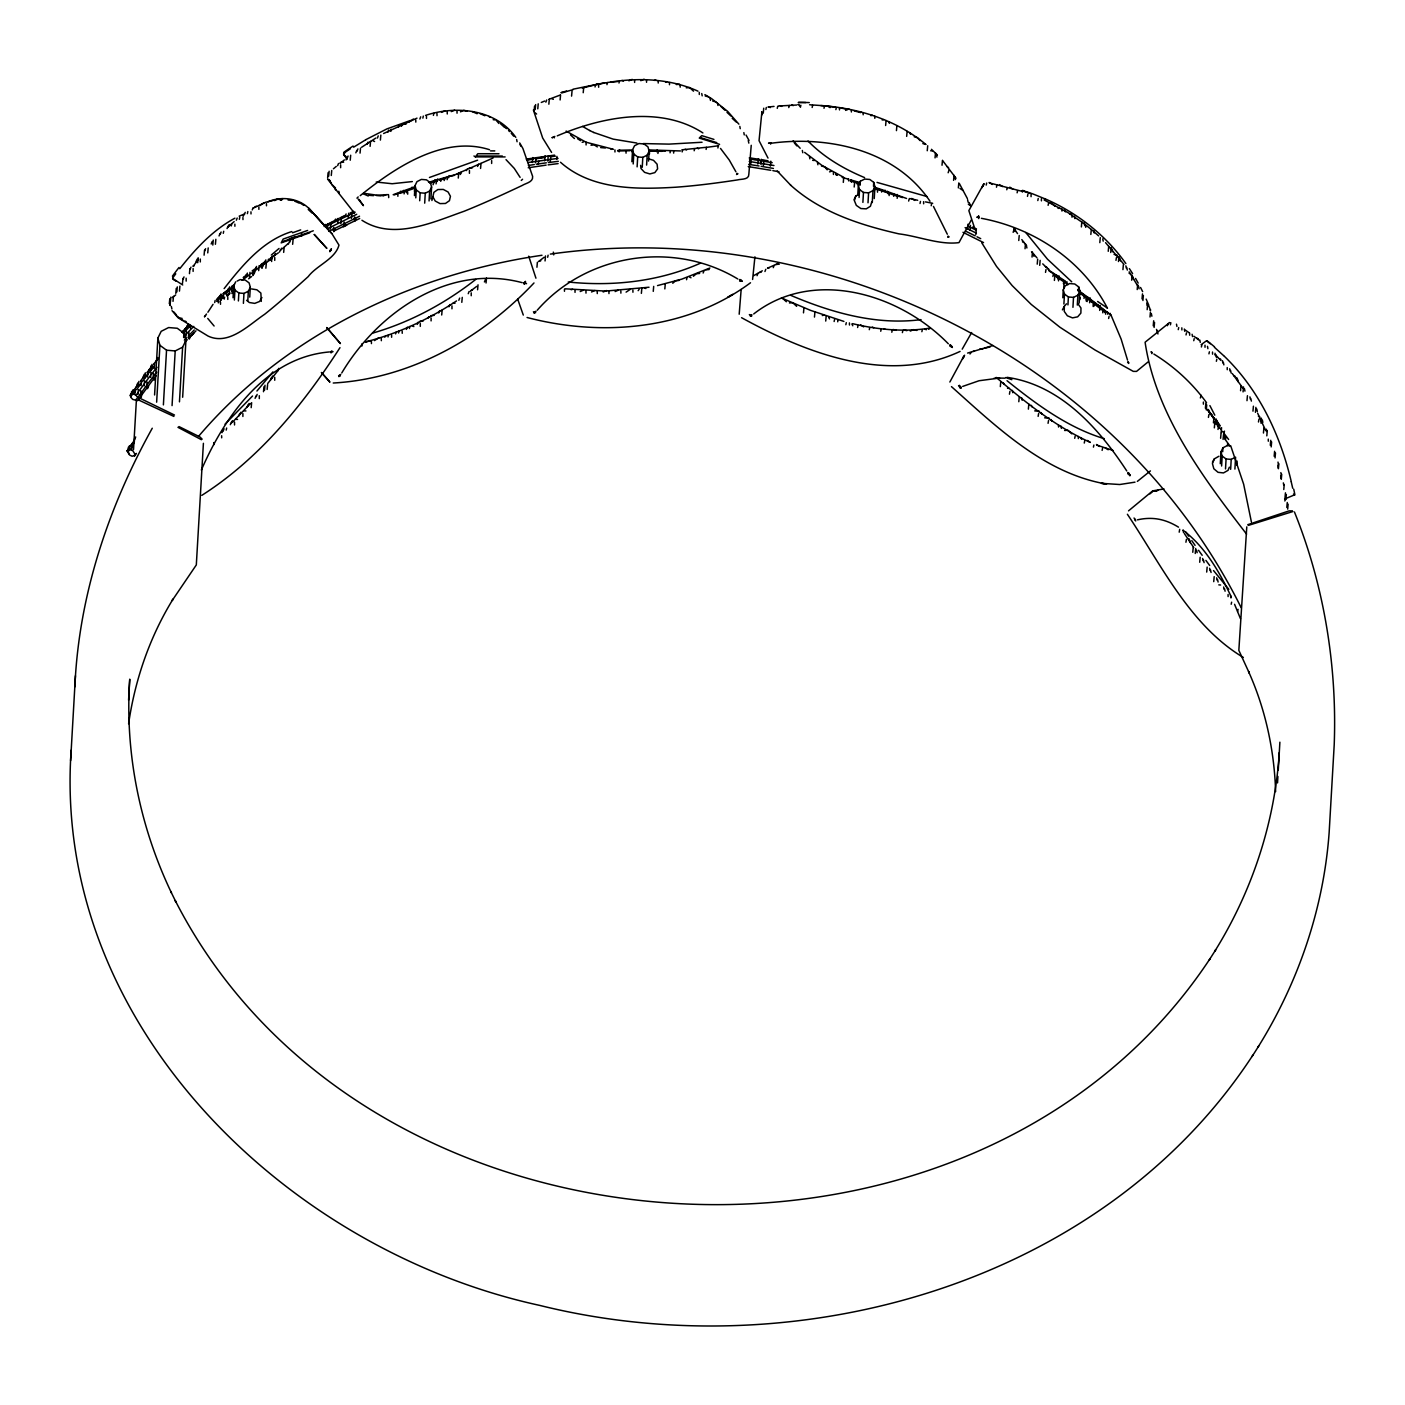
<?xml version="1.0" encoding="UTF-8"?>
<svg xmlns="http://www.w3.org/2000/svg" width="1405" height="1405" viewBox="0 0 1405 1405"><rect width="100%" height="100%" fill="white"/><g stroke="black" fill="none" stroke-linecap="round" stroke-linejoin="round"><path stroke-width="1.5" d="M131.596 449.846L132.052 444.858M134.81 394.278L135.266 389.29M141.027 385.602L141.484 380.615M147.472 377.032L147.929 372.062M154.129 368.584L154.568 363.614M173.008 301.337L173.465 296.35M179.454 291.116L179.91 286.128M186.163 281.123L186.163 278.208M190.483 328.155L190.483 325.257M193.117 271.376L193.117 268.478M200.3 261.945L200.3 259.047M207.747 252.9L208.203 247.93M215.404 244.277L215.843 239.289M223.114 298.211L223.571 293.241M231.737 291.098L232.194 286.111M234.53 424.96L234.53 422.062M242.889 416.477L242.889 413.562M249.528 277.294L249.985 272.324M251.179 407.661L251.636 402.673M258.678 270.638L259.135 265.65M259.293 398.616L259.31 395.718M265.861 268.232L266.318 263.262M267.143 389.448L267.6 384.478M274.748 260.382L274.748 257.484M274.73 380.263L274.73 377.348M283.67 252.391L284.126 247.421M292.644 244.312L293.101 239.324M301.654 236.18L301.654 233.265M327.312 228.629L327.751 223.641M331.281 175.467L331.738 170.479M337.709 223.307L338.166 218.337M340.642 167.704L340.642 164.789M348.264 218.197L348.703 213.209M350.231 160.223L350.67 155.235M360.049 153.11L360.505 148.122M370.112 146.348L370.551 141.378M380.386 140.079L380.843 135.091M420.288 326.399L420.288 323.501M431.089 320.902L431.107 317.987M441.697 315.001L442.154 310.031M451.971 308.801L451.971 305.886M458.276 178.066L458.715 173.078M461.806 302.338L462.263 297.368M469.428 173.324L469.446 170.427M471.219 295.735L471.219 292.837M480.563 168.46L481.019 163.472M491.645 163.472L491.662 160.574M532.372 162.523L532.829 157.553M537.781 108.817L538.22 103.829M544.613 160.785L545.07 155.797M548.846 104.198L549.302 99.211M556.907 159.257L556.924 156.359M560.121 99.948L560.56 94.96M571.572 96.12L572.028 91.132M583.216 92.712L583.672 87.742M641.365 293.382L641.822 288.394M653.255 291.362L653.694 286.392M664.828 288.903L665.285 283.915M757.787 164.034L758.226 159.046M770.344 166.159L770.801 161.171M975.843 234.6L976.299 229.612M1066.483 303.814L1064.323 306.325L1064.252 311.383L1067.361 315.791L1072.489 317.881L1077.653 316.845L1080.884 313.087L1080.972 308.029L1077.846 303.62M71.163 750.182C52.055 1023.701 285.935 1250.099 539.573 1305.368C797.179 1369.383 1103.276 1283.994 1252.839 1055.225M978.758 218.6L978.495 215.984M74.869 686.817C78.715 595.878 108.238 507.398 152.267 428.226M70.601 760.632L75.449 675.735M133.528 449.547L136.478 398.704M128.575 700.164L129.752 679.159C124.711 752.43 139.797 826.649 171.445 892.825L170.743 891.402L175.924 901.975L175.239 900.57C367.952 1277.689 976.721 1312.112 1210.179 958.491L1209.336 959.826L1215.659 949.885L1214.798 951.22C1251.978 891.525 1274.792 822.803 1279.288 752.536M154.585 394.963L157.869 338.096L161.189 331.317L168.6 327.558L177.276 328.261L183.897 333.161L185.934 340.379L182.65 397.246M156.64 402.181L159.924 345.314L157.869 338.096M163.384 404.886L166.545 350.214L159.924 345.314M172.06 405.606L175.204 350.934L182.615 347.176L185.934 340.379M179.454 401.848L182.615 347.176M183.634 337.534L183.897 333.161M233.037 297.755L233.739 285.83L235.689 281.825M234.372 300.038L234.934 290.097L233.739 285.83M238.393 300.951L238.85 292.995L234.934 290.097M243.399 303.357L243.978 293.417L248.351 291.204L250.318 287.182L249.107 282.914L245.19 280.034L240.079 279.613L237.146 281.088M247.789 301.144L248.351 291.204M249.739 297.122L250.318 287.182M414.44 195.576L415.019 185.653L416.986 181.631L421.36 179.418L426.488 179.84L430.404 182.738L431.598 187.006L430.914 198.93M415.775 197.859L416.231 189.921L415.019 185.653M419.691 200.757L420.148 192.819L416.231 189.921M424.696 203.163L425.258 193.24L429.649 191.01L431.598 187.006M429.069 200.95L429.649 191.01M631.881 161.698L632.566 149.773L634.533 145.751L638.906 143.538L644.034 143.96L647.951 146.858L649.145 151.125L648.583 161.066M633.198 163.964L633.778 154.041L632.566 149.773M637.115 166.861L637.694 156.939L633.778 154.041M642.243 167.283L642.805 157.36L647.196 155.13L649.145 151.125M646.616 165.07L647.196 155.13M857.77 195.207L858.35 185.284L860.299 181.263L864.69 179.05L869.8 179.471L873.717 182.369L874.929 186.637L874.244 198.562M859.087 197.49L859.544 189.552L858.35 185.284M860.071 185.249L860.299 181.263M862.898 202.373L863.46 192.45L859.544 189.552M868.009 202.794L868.589 192.854L872.962 190.641L874.929 186.637M872.277 202.566L872.962 190.641M873.489 186.338L873.717 182.369M1062.812 297.755L1063.269 289.799L1065.236 285.795L1069.609 283.564L1074.737 283.986L1078.654 286.883L1079.848 291.151L1079.163 303.076M1063.901 304.007L1064.481 294.067L1063.269 289.799M1067.941 304.92L1068.397 296.964L1064.481 294.067M1072.946 307.326L1073.508 297.386L1077.898 295.173L1079.848 291.151M1077.319 305.096L1077.898 295.173M1078.425 290.87L1078.654 286.883M1220.278 463.72L1220.98 451.813L1222.93 447.791L1227.303 445.578L1230.727 445.859L1243.653 484.216L1251.416 522.045M1221.612 466.003L1222.174 456.081L1220.98 451.813M1222.701 451.778L1222.93 447.791M1225.511 468.901L1226.091 458.978L1222.174 456.081M1230.639 469.323L1231.219 459.382L1235.592 457.169L1234.907 469.094M1236.874 465.09L1237.102 461.103M1277.531 782.901L1277.9 776.456M1278.269 770.045L1279.885 742.191M203.409 443.313L196.314 564.933L172.165 600.532L173.043 599.11C149.738 636.939 134.985 679.792 128.61 723.716M739.188 314.228L741.155 289.518M751.236 145.312L748.847 174.167C749.093 180.016 741.085 178.839 737.362 179.945C716.831 183.054 696.23 185.741 675.524 187.234C636.465 189.517 591.523 189.921 560.507 162.26M761.896 111.838L759.051 140.658L768.008 158.08M752.606 279.454L754.924 256.834M261.277 301.408L260.873 293.065L256.852 289.781L251.39 288.903M137.953 394.524L138.41 389.536M144.171 385.848L144.627 380.878M150.616 377.295L151.055 372.307M185.934 336.252L186.391 331.264M330.438 228.875L330.895 223.887L355.131 212.137M340.853 223.571L341.31 218.583M351.391 218.442L351.847 213.455M535.516 162.787L535.972 157.799M547.757 161.048L548.213 156.06M760.913 164.28L761.37 159.292M803.484 312.858L803.941 307.888M814.461 317.073L814.918 312.103M843.299 182.387L843.738 177.416M825.719 321.06L826.175 316.072M854.187 187.023L854.644 182.035M885.624 125.502L886.081 120.531M896.443 130.612L896.899 125.625M906.664 136.373L907.121 131.385M967.536 229.208L967.975 224.22M1000.325 386.603L1000.782 381.616M1009.44 394.208L1009.932 391.328M1037.224 264.158L1037.68 259.187M1018.801 401.725L1019.257 396.737M1045.513 272.377L1046.005 269.514M1028.372 409.136L1028.829 404.148M1054.4 280.42L1054.856 275.45M1038.137 416.372L1038.629 413.509M1063.708 288.201L1064.147 283.213M1081.376 226.925L1081.815 221.937M1048.06 423.327L1048.552 420.464M1090.842 234.459L1091.299 229.489L1083.782 223.43L1068.028 212.647L1044.073 199.932M1087.119 301.583L1087.575 296.613M1099.816 242.644L1100.273 237.656M1108.246 251.302L1108.703 246.332M1115.974 260.347L1116.466 257.484M1122.929 269.637L1123.385 264.667M1179.199 532.179L1179.691 529.316M1185.925 542.242L1186.417 539.38M1208.423 417.408L1208.915 414.545M1213.446 422.887L1213.885 417.917M1192.775 552.288L1193.231 547.3M1214.342 427.858L1214.798 422.87M1221.121 432.617L1221.577 427.647M1220.611 438.255L1221.05 433.267M1199.712 562.263L1200.151 557.276M1206.702 572.081L1207.158 567.093M1240.562 390.695L1241.019 385.725M1213.727 581.635L1214.183 576.647M1246.99 400.671L1247.447 395.701M1252.961 411.156L1253.418 406.186M1258.476 421.992L1258.968 419.111M1263.446 433.021L1263.885 428.033M309.715 232.809L281.193 242.872L283.16 239.078L307.625 230.455M331.422 352.585L331.685 351.215L330.913 352.778M978.46 217.231L978.688 216.054M182.808 333.09L183.247 331.018M223.272 233.335L223.711 231.263M214.684 302.584L215.123 300.512M231.263 225.959L231.72 223.887M239.342 219.321L239.781 217.248M224.185 299.142L224.624 297.07M247.385 213.648L247.824 211.575M231.913 293.522L232.369 291.45M226.205 430.088L226.644 428.016M268.004 261.225L268.46 259.152M390.853 131.385L391.31 129.313M401.479 126.239L401.918 124.167M402.919 192.45L403.376 190.378M404.078 193.89L404.517 191.818M422.87 118.143L423.309 116.071M414.212 188.463L414.668 186.391M414.387 191.133L414.826 189.06M433.407 115.403L433.846 113.331M388.008 336.972L388.447 334.899M398.599 333.003L399.055 330.93M436.042 183.897L436.481 181.825M437.113 181.069L437.57 178.997M409.399 328.524L409.856 326.452M447.124 179.664L447.563 177.592M448.722 177.68L449.178 175.59M460.419 174.483L460.875 172.393M547.669 257.273L548.108 255.183M595.035 86.97L595.474 84.88M606.96 84.651L607.399 82.561M618.973 83.018L619.429 80.946M619.131 151.898L619.587 149.826M631.688 151.652L632.127 149.58M656.855 151.81L657.312 149.738M657.909 153.444L658.365 151.354M670.044 152.811L670.484 150.739M682.163 151.916L682.602 149.826M694.175 150.757L694.632 148.684M706.1 149.439L706.557 147.367L718.658 145.734M686.553 279.718L686.992 277.646M717.885 147.982L718.324 145.892M765.883 109.52L766.322 107.447M777.264 108.343L777.72 106.271M788.785 107.588L789.224 105.498M800.411 107.289L800.868 105.217M812.16 107.483L812.599 105.41M823.997 108.273L824.436 106.2M835.87 109.625L836.326 107.553M857.243 184.196L857.7 182.106M834.131 321.517L834.57 319.444M845.845 324.731L846.284 322.658M881.602 192.064L882.041 189.991M857.612 327.505L858.069 325.433M893.668 196.314L894.124 194.241M897.145 198.333L897.584 196.261M869.291 329.683L869.748 327.611M908.666 201.056L909.105 198.983M880.742 331.264L881.181 329.192M891.806 332.247L892.263 330.175M920.029 203.497L920.468 201.424M902.396 332.616L902.835 330.544M931.216 205.727L931.656 203.637M921.873 331.703L922.312 329.613M986.205 185.091L986.661 183.019M996.461 187.216L996.918 185.126M1006.77 189.763L1007.227 187.69M1017.115 192.819L1017.554 190.746M1027.459 196.384L1027.898 194.312M1037.803 200.564L1038.242 198.491M1048.112 205.323L1048.569 203.233M1052.889 276.504L1053.346 274.432M1063.409 283.634L1063.848 281.562M1079.848 299.581L1080.287 297.509M1083.993 298.422L1084.432 296.35M1094.074 306.079L1094.513 304.007M1074.72 438.307L1075.159 436.235M1108.633 318.478L1109.072 316.388M1084.256 443.067L1084.695 440.994M1093.424 447.124L1093.88 445.051M1102.117 450.39L1102.574 448.318M1170.418 324.818L1170.857 322.746M1178.251 329.648L1178.707 327.576M1186.031 334.934L1186.487 332.845M1193.758 340.713L1194.197 338.64M1201.398 346.982L1201.855 344.91M1208.95 353.867L1209.389 351.794M1216.361 361.296L1216.818 359.223M1217.995 429.456L1218.434 427.383M1225.494 439.308L1225.933 437.236M1231.184 604.255L1231.641 602.183M1237.612 611.421L1238.051 609.348M432.863 196.735L433.882 192.345L437.851 189.552L443.278 189.429L448.09 191.993L450.443 196.296L449.442 200.687L445.473 203.462L440.028 203.602L435.216 201.02L432.863 196.735L431.897 200.529M1135.222 520.307L1135.486 519.288M524.609 284.021L525.347 281.474M858.543 194.382L855.75 196.12L854.381 200.652L856.33 205.393L860.861 208.537L866.253 208.853L870.433 206.254L871.803 201.723M140.43 395.701L140.886 390.731M146.664 387.042L147.104 382.055M153.092 378.472L153.549 373.502M188.428 337.428L188.885 332.458M332.932 230.069L333.81 227.382M343.329 224.747L344.207 222.078M353.884 219.619L354.763 216.95M537.992 163.964L538.87 161.294M550.233 162.225L550.69 157.237M750.814 163.542L751.271 158.554M763.407 165.456L763.863 160.486M927.247 150.739L927.704 145.751M935.045 157.887L935.502 152.899M942.017 165.246L942.474 160.275M948.147 172.762L949.025 170.075M953.591 180.332L954.048 175.344M958.368 187.901L958.825 182.913M970.012 230.385L970.469 225.397M1013.146 232.334L1014.006 229.665M1018.766 240.501L1019.222 235.513M1025.035 248.755L1025.474 243.768M1032.025 257.045L1032.482 252.075M1039.718 265.352L1040.157 260.364M1058.509 280.859L1058.966 275.872M1079.391 295.296L1079.83 290.308M1089.613 302.778L1090.069 297.79M1110.723 252.496L1111.179 247.508M1099.694 310.417L1100.15 305.447M1118.468 261.541L1118.907 256.553M1131.675 280.21L1132.114 275.222M1137.207 289.57L1137.664 284.6M1142.037 298.861L1142.493 293.873M1150.01 316.986L1150.467 311.998M1153.242 325.767L1153.681 320.779M1200.344 397.984L1201.222 395.314M1205.402 408.205L1205.859 403.235M1215.922 424.082L1216.379 419.094M1223.615 433.811L1224.493 431.124M1223.088 439.431L1223.544 434.444M1243.056 391.89L1243.513 386.902M1195.251 553.482L1195.708 548.494M1255.438 412.35L1255.894 407.362M1260.952 423.168L1261.409 418.181M1270.296 445.28L1270.752 440.292M1274.177 456.256L1274.616 451.286M1285.013 497.809L1285.452 492.821M1286.804 507.468L1287.261 502.481M740.259 281.105L740.698 279.929L739.592 280.93M132.667 390.046L132.21 395.033M170.866 297.122L170.409 302.093M138.884 381.387L138.428 386.375M177.311 286.901L176.872 291.889M145.33 372.817L144.873 377.805M183.159 279.086L184.02 276.89M151.986 364.369L151.529 369.357M190.114 269.356L190.975 267.161M198.158 257.73L197.701 262.717M129.453 445.631L128.997 450.601M204.761 250.88L205.604 248.685M134.827 439.15L135.688 436.955M213.261 240.062L212.805 245.05M220.269 234.214L221.112 232.018M187.48 326.136L188.34 323.94M228.277 226.837L229.12 224.642M236.339 220.216L237.199 218.021M244.382 214.543L245.225 212.348M252.268 209.925L253.111 207.729M220.971 293.996L220.515 298.984M221.182 300.038L222.025 297.842M229.595 286.883L229.138 291.854M228.927 294.418L229.77 292.222M246.525 275.275L247.385 273.079M255.692 268.618L256.535 266.423M254.112 273.834L254.955 271.639M262.876 266.212L263.719 264.017M265.018 262.103L265.861 259.907M271.745 258.362L272.588 256.167M274.502 255.763L275.345 253.567M280.684 250.371L281.527 248.176M289.658 242.292L290.501 240.097M223.202 430.966L224.062 428.771M231.526 422.94L232.387 420.745M329.139 171.252L328.682 176.222M239.904 414.457L240.747 412.262M337.639 165.685L338.5 163.489M248.193 405.641L249.036 403.446M347.228 158.203L348.089 156.008M256.307 396.596L257.15 394.401M324.309 226.609L325.17 224.414M265.001 385.233L264.561 390.221M357.063 151.09L357.906 148.895M271.727 378.244L272.588 376.048M334.724 221.288L335.567 219.092M367.109 144.329L367.97 142.133M345.261 216.159L346.122 213.964M377.401 138.059L378.244 135.864M387.85 132.263L388.711 130.068M398.476 127.135L399.319 124.94M419.867 119.021L420.71 116.826M400.776 191.15L399.933 193.346L414.826 188.182M411.226 189.341L412.069 187.146M433.039 184.775L433.882 182.58M434.127 181.947L434.97 179.752M444.12 180.56L444.981 178.365M395.595 333.898L396.456 331.703M406.396 329.42L407.257 327.224M477.577 166.44L478.42 164.244M417.285 324.379L418.146 322.184M438.711 312.981L439.554 310.786M448.968 306.782L449.828 304.586M458.82 300.319L459.663 298.123M535.639 104.602L535.182 109.59M468.234 293.715L469.077 291.52M545.86 102.179L546.703 99.983M478.034 284.811L477.577 289.781M486.499 278.014L486.042 283.002M537.377 262.261L536.938 267.249M545.509 255.956L545.052 260.944M763.723 108.203L763.266 113.19M703.132 273.027L703.993 270.831M757.049 275.679L757.892 273.483M764.952 271.516L765.795 269.321M773.259 267.67L774.102 265.475M983.201 185.987L984.062 183.792M963.742 357.397L964.585 355.202M1167.415 325.697L1168.258 323.501M1284.82 500.97L1285.68 498.775M473.959 155.99L475.417 156.886L477.788 153.725L499.003 153.76M340.203 374.626L339.062 376.505M1218.943 456.239L1214.377 458.838L1212.427 463.615L1213.832 468.761L1218.047 472.326L1223.492 472.923L1228.058 470.341L1229.357 467.163M169.794 298.615L169.355 303.603M131.596 391.556L131.157 396.526M176.257 288.394L175.801 293.382M136.812 385.304L137.831 382.88M182.949 278.401L182.492 283.371M143.257 376.751L144.258 374.327M189.903 268.671L189.447 273.641M150.915 365.88L150.458 370.85M196.085 261.646L197.086 259.223M141.308 397.369L141.764 392.381M156.763 359.961L157.782 357.537M204.533 250.178L204.094 255.166M147.543 388.693L148.544 386.27M153.97 380.14L154.989 377.699M211.189 243.996L212.19 241.555M128.399 447.124L127.943 452.111M134.617 438.448L134.16 443.436M219.04 235.952L220.058 233.511M227.048 228.576L228.067 226.152M186.25 327.874L187.269 325.451M189.306 339.097L190.325 336.656M243.153 216.265L244.171 213.841M218.899 297.93L219.9 295.507M219.953 301.759L220.971 299.335M227.522 290.8L228.541 288.376M227.698 296.139L228.716 293.715M245.313 277.013L246.314 274.572M252.882 275.573L253.901 273.15M261.646 267.951L262.665 265.527M263.789 263.841L264.807 261.418M270.515 260.101L271.534 257.659M279.454 252.11L280.473 249.686M288.429 244.013L289.448 241.59M328.085 172.745L327.628 177.733M221.972 432.705L222.991 430.281M230.315 424.679L231.316 422.238M238.674 416.179L239.693 413.755M345.999 159.942L347.017 157.501M246.964 407.362L247.982 404.939M355.834 152.811L356.852 150.388M255.078 398.335L256.096 395.894M263.947 386.744L263.49 391.714M270.515 379.965L271.516 377.541M333.81 231.72L334.829 229.296M277.769 370.78L278.787 368.356M344.225 226.416L345.226 223.975M354.763 221.288L355.781 218.864M534.567 106.095L534.111 111.083M484.426 281.948L485.445 279.507M981.99 187.708L982.991 185.284M962.513 359.136L963.531 356.694M960.353 386.533L959.738 387.639M1142.915 300.512L1143.371 295.524M1147.165 309.662L1147.622 304.674M1154.12 327.435L1154.559 322.447M1206.28 409.874L1206.737 404.886M1266.801 435.849L1267.257 430.878M1271.174 446.93L1271.63 441.943M1275.055 457.925L1275.494 452.937M1278.409 468.726L1278.866 463.738M1281.29 479.245L1281.729 474.275M1283.766 489.52L1284.223 484.532M1285.891 499.46L1286.348 494.49M1287.683 509.119L1288.139 504.132M525.54 281.474L523.977 284.056M201.337 470.043C224.835 416.126 265.756 357.344 329.508 351.935M950.588 346.666L951.062 345.612L949.991 346.297M1246.779 526.875L1238.841 650.339L1249.273 673.083L1248.553 671.555C1265.519 709.244 1274.317 750.393 1275.617 791.647M535.358 311.401L534.286 312.964M750.252 316.037L751.341 314.79M854.029 199.721L855.75 196.12M1128.514 474.504L1128.953 473.573L1128.039 473.959M330.755 250.143L331.422 248.773L329.753 251.671M949.85 382.037L963.971 355.939M971.329 219.918L958.965 242.626C939.769 245.155 918.449 236.216 898.901 233.862C860.176 225.011 820.485 212.26 790.523 185.056M1062.408 309.873L1064.323 306.325M983.799 183.809L968.853 210.627L974.455 227.628M962.197 349.16L971.645 332.546M204.55 316.722L206.482 314.035M1212.427 462.175L1214.377 458.838M261.91 297.544L259.574 301.478L254.744 303.375L249.282 302.514L246.595 300.301M1251.995 1056.542C1295.832 989.77 1323.457 912.038 1329.165 832.234L1334.206 744.843C1337.191 665.759 1323.984 585.288 1294.444 511.982M525.33 282.862L523.731 282.844L526.541 283.67M339.975 347.667C303.322 404.464 259.363 458.662 201.828 495.35M207.905 312.226L213.051 304.323M1257.949 1047.147L1258.81 1045.812M719.571 144.346L699.251 138.094L701.745 135.635L713.933 139.394M330.737 250.459L330.07 251.425L330.157 250.178M341.749 372.975C378.138 311.945 448.933 263.174 522.239 282.668M172.639 278.032L175.748 273.834M140.623 396.544L137.62 400.671L132.79 399.442L130.823 397.387L130.244 395.314L137.321 385.444M130.244 395.314L134.265 389.729M127.03 450.882L130.279 449.582L132.878 450.829L135.442 454.957L132.175 456.274L129.576 455.009L127.03 450.882L134.107 441.012M134.423 456.256L136.408 453.394M131.262 394.032L133.493 393.997L135.495 391.152M138.638 399.389L136.092 395.262L138.076 392.399M138.059 397.316L146.12 386.006M130.279 449.582L133.282 445.28M259.644 205.692L264.07 202.742M408.96 122.007L413.386 119.039M466.232 170.602L467.285 169.109M374.503 340.59L378.928 337.639M384.794 337.165L385.848 335.655M427.893 318.18L428.947 316.687M626.103 292.135L630.529 289.167M638.169 290.659L639.222 289.167M672.749 283.248L675.665 280.737L678.984 280.438M693.403 276.258L696.336 273.747L699.637 273.448M970.012 353.99L971.083 352.497M1149.905 493.893L1152.838 491.381M136.496 389.712L141.606 382.617M139.077 390.976L144.188 383.916M141.624 395.121L152.952 379.754M130.033 446.579L133.089 442.294M136.303 386.726L138.375 383.881M340.73 374.433L338.904 376.558M140.482 381.036L145.751 374.151L142.59 378.208M142.643 381.212L147.946 374.204M147.156 384.601L152.407 377.664M145.207 382.511L150.493 375.539M193.469 265.808L198.404 259.363M224.133 288.605C242.257 265.44 262.717 240.554 291.854 231.562M146.91 372.606L152.32 365.809M149.018 372.799L154.48 365.88M153.461 376.277L156.693 372.149M154.023 378.367L156.166 375.627M151.547 374.151L156.991 367.267M278.436 370.042L267.793 383.389M179.787 268.689C195.277 249.107 212.682 230.121 234.916 218.179M149.088 369.814L151.301 367.039M272.886 371.904L256.922 391.047M153.531 364.281L156.798 360.295M155.797 361.524L158.08 358.802M198.527 436.375C284.688 335.11 411.665 274.326 541.979 255.271M252.531 396.017L225.063 424.134M250.459 403.481L232.405 422.29M183.792 336.62L193.785 326.382M184.354 340.186L186.795 337.604M184.845 342.328L187.287 339.747M533.988 282.967C481.704 338.359 410.295 378.718 333.248 383.021M181.807 332.265L185.565 328.384M183.879 332.493L190.167 326.083M189.271 335.04L194.259 329.964M188.498 338.464L195.98 330.842M356.958 198.175L358.187 196.911M204.48 316.705L205.552 315.616M184.599 329.56L189.394 324.537M191.238 335.813L193.75 333.284M537.184 310.277C586.64 253.69 673.417 240.097 737.765 278.963M521.29 180.437L522.572 179.243M535.99 311.383L534.093 312.981M282.387 248.755L287.902 243.785M227.733 227.241L234.143 221.621M216.616 301.302L223.553 295.349M217.424 298.545L221.604 294.962M216.458 299.651L219.25 297.263M279.033 248.474L271.305 255.043M223.009 293.786L225.836 291.415M224.958 294.172L232.018 288.324M227.136 295.911L229.946 293.557M333.424 168.793L336.304 166.387M1128.531 510.858L1152.68 490.872L1163.99 488.922M1148.148 361.858L1136.522 371.412L1133.255 371.359L1094.952 349.968L1059.932 327.242L1031.235 304.428L1012.162 285.584L996.549 266.441L981.709 242.731M224.888 292.521L230.104 287.92M360.224 195.664C395.507 167.055 444.033 135.143 489.52 149.703M231.544 286.761L234.424 284.442M1169.627 322.518L1145.093 342.223C1155.771 414.317 1202.733 477.296 1246.569 534.111M1137.348 481.388L1150.414 470.903M339.975 163.402L344.366 159.907M172.341 297.579L175.695 294.927M538.554 261.576L544.121 257.273M242.134 280.333L249.493 274.73M475.68 279.472C445.034 303.498 410.102 322.307 372.606 333.126M470.324 291.221L476.734 286.357M243.188 277.61L247.649 274.256M243.75 277.575L246.718 275.327M248.632 278.787L251.583 276.557M250.986 273.624L258.485 268.162M252.127 270.937L256.658 267.653M1201.117 344.682L1206.368 340.888M750.498 282.774C687.045 329.929 601.937 337.112 527.068 317.495M260.013 267.073L267.653 261.734M261.242 264.421L265.844 261.207M260.329 265.475L264.948 262.261M269.198 260.68L272.289 258.59M753.712 313.947C811.967 268.39 897.953 292.293 948.322 343.768M361.594 147.279L375.838 138.059M269.602 259.082L272.728 257.01M270.498 258.046L278.348 252.865M1247.763 524.68L1289.193 510.858L1292.337 510.893M750.92 315.686L752.009 314.983M456.52 300.916C428.666 319.479 397.791 333.635 365.335 341.959M353.621 147.174L365.739 139.762M552.235 137.69L554.852 136.426M753.712 275.626L762.335 270.796M732.374 294.593L727.913 297.175L732.83 294.348M736.519 174.519L737.906 173.728M365.792 139.675L386.814 128.944L410.488 120.461M267.898 201.811C282.071 195.594 300.459 198.333 310.804 210.434L331.826 233.546L338.974 245.12C335.163 259.223 316.705 265.299 308.169 276.645C293.908 289.5 279.613 302.321 264.614 314.316C248.773 324.941 228.734 345.911 208.028 336.041L178.049 317.723L172.042 310.663M274.555 200.581L277.909 199.124L281.158 199.967M441.486 112.365L444.841 110.907M280.666 200.353L282.528 199.334M451.268 111.61L454.64 110.152M460.454 111.838L463.826 110.38L467.075 111.223M382.915 196.033L386.287 194.575M628.86 80.823L632.215 79.365M640.785 80.682L644.14 79.224M365.669 341.977L370.85 340.677M845.599 110.398L848.971 108.94M580.212 291.538L583.567 290.08M591.505 291.977L594.877 290.519M603.184 291.994L606.556 290.536M615.109 291.555L618.463 290.097M910.247 331.088L913.619 329.631L916.868 330.456M928.617 329.227L930.479 328.208M984.993 348.194L990.174 346.895M1156.034 491.364L1157.896 490.345M1248.395 525.382L1292.934 511.525M383.6 133.51L416.986 118.143M324.239 225.924L337.938 218.917M325.837 226.609L330.93 223.939M253.444 208.045L265.685 202.25L273.079 200.494M327.576 228.681L356.73 214.28M328.77 231.351L359.54 216.212M328.507 224.22L333.652 221.586M334.021 230.982L359.698 218.495M767.499 268.179L778.37 263.402M339.659 218.056L344.875 215.509M340.554 218.161L344.032 216.458M343.347 226.82L346.772 225.151M960.089 351.408C888.136 385.111 806.488 353.322 741.577 317.706M561.21 92.66L566.514 91.009M350.108 213.016L353.621 211.382M492.997 158.062L457.169 173.798M709.911 268.004L681.864 279.121L657.522 285.601M960.95 386.919L959.562 387.517M700.498 263.156C659.226 281.562 612.949 286.638 568.235 282.001M962.688 386.41L979.074 380.737L999.622 378.033L993.985 378.296M1284.627 499.021L1293.97 495.104M541.276 102.46L544.683 101.037M967.606 353.077L992.949 345.525M557.258 135.864C602.253 116.562 660.736 105.463 702.886 132.931M477.612 160.188L429.456 177.487M239.166 216.142L243.293 214.491M549.021 99.281L560.191 95.066M394.225 194.926L401.602 192.169M393.172 194.715L402.392 191.273M404.236 190.588L415.406 186.672M292.521 232.773L300.67 229.893M289.325 238.903L295.436 236.743M282.739 241.572L313.297 230.789M768.658 143.31L771.152 142.818M428.578 182.334L461.121 172.885M429.825 183.212L437.377 180.859M561.245 92.642L562.281 92.309M431.616 182L435.409 180.841M439.273 180.279L444.981 178.593M340.361 162.471L343.663 162.172M654.326 80.419L655.819 79.98M665.566 82.087L667.076 81.63M254.972 206.728L256.465 206.272M676.279 84.546L679.598 84.247M288.095 200.002L292.837 200.388M686.272 87.83L689.574 87.532L693.508 91.167M368.742 195.277L373.502 195.664M376.399 195.506L381.141 195.892M469.147 168.091L472.466 167.792M582.179 142.344L583.672 141.905M590.996 145.224L594.315 144.926L597.353 146.91M192.836 266.16L194.329 265.703M600.62 147.595L605.362 147.982M611.052 149.369L612.545 148.93M859.263 112.172L860.773 111.733M870.889 115.702L872.4 115.245M882.2 120.022L883.692 119.583M829.547 171.867L831.04 171.428M539.257 261.242L540.749 260.803M470.938 290.501L472.449 290.062M430.808 315.668L434.127 315.37M420.007 321.165L423.309 320.884M571.133 289.746L572.625 289.307M705.854 269.813L709.174 269.532M775.981 264.474L779.283 264.175M767.657 268.302L769.167 267.863M759.754 272.465L761.264 272.026M1058.053 208.449L1059.546 208.01M789.417 302.971L792.736 302.69L796.653 306.325M822.294 315.563L823.804 315.124M979.724 349.125L983.043 348.826M972.945 351.478L974.438 351.039M1034.712 410.892L1039.454 411.279M1044.635 417.829L1049.377 418.216M1064.604 430.51L1067.923 430.211L1071.839 433.864M333.038 351.654L330.667 351.672L332.3 351.408M443.049 178.54L446.895 177.434M947.69 237.182L949.025 236.813M450.742 176.345L454.588 175.274M572.977 89.218L604.642 82.807M425.522 115.403C456.274 105.199 495.789 109.116 515.793 137.356M1134.977 482.161L1119.767 484.514L1101.415 483.338L1106.596 484.058M582.302 88.093C619.868 77.89 661.632 74.799 697.969 91.149M552.112 137.62L553.482 137.286M1137.488 519.832C1152.767 516.425 1165.535 519.183 1178.496 527.156M412.332 181.579L392.171 183.739L376.224 182.035M526.26 159.099L554.536 155.112M527.613 159.573L531.634 158.923M527.174 160.117L533.18 159.169M527.981 162.541L558.048 158.361M528.385 165.474L534.339 164.543M528.227 167.775L546.124 165.123M649.005 287.235L605.485 291.081L565.214 288.815M535.182 158.87L545.245 157.43M536.341 164.244L546.317 162.822M537.694 158.027L543.77 157.184M929.478 328.19C903.837 332.177 877.581 329.666 852.466 323.642M548.319 162.559L558.329 161.312M548.126 164.859L558.119 163.612M550.356 254.094C823.541 215.58 1117.116 358.503 1241.212 607.733M549.847 156.377L553.904 155.885M551.304 156.64L555.344 156.148M921.048 319.62C876.404 325.451 831.742 312.753 790.962 295.436M767.973 107.061L774.032 106.411M706.434 147.279L681.952 149.808M770.379 143.345C828.388 135.389 895.565 149.896 929.987 201.214M276.89 199.229L282.686 198.632M338.605 375.557L340.344 375.855M702.061 142.256L669.008 144.118L643.227 143.573M611.035 82.087L617.603 81.56M388.518 194.61L377.067 195.19L363.719 193.293M778.475 106.007L796.758 105.024M977.16 217.248L979.197 217.424M797.917 104.532L798.953 104.532M617.568 151.002L630.02 150.721M618.13 150.282L630.564 149.984M1127.6 362.56L1128.707 362.543M490.521 150.897L494.771 150.897M476.875 156.025L502.34 156.06M475.417 156.886L505.115 156.921M649.25 149.949L680.494 150.95M648.724 150.669L665.39 151.037M649.725 151.073L662.159 151.319M999.06 378.068L1004.997 378.173M809.579 104.76L823.629 105.726M768.535 143.205L769.782 143.275M596.247 84.195L598.056 84.335M705.205 95.997L708.454 96.822M712.686 101.055L715.935 101.88M914.233 136.794L917.483 137.62L919.976 140.57M922.839 143.626L926.088 144.452M472.273 111.61L477.138 113.735M480.001 113.612L484.865 115.754M930.637 150.774L932.446 150.915M493.173 119.706L494.981 119.864M812.634 160.328L814.443 160.486M821.468 166.018L824.7 166.844L827.194 169.812M637.694 156.939L642.805 157.36M863.46 192.45L868.589 192.854M1069.609 214.175L1071.418 214.315M420.148 192.819L425.258 193.24M1114.06 254.428L1117.309 255.253M363.403 193.872L368.251 195.998M294.541 201.091L299.388 203.216M1068.397 296.964L1073.508 297.386M903.608 329.841L906.857 330.684M893.018 329.473L896.267 330.316M453.183 303.129L455.009 303.269M238.85 292.995L243.978 293.417M180.262 318.197L182.07 318.355M1007.525 388.272L1009.334 388.412M166.545 350.214L175.204 350.934M1226.091 458.978L1231.219 459.382M244.119 410.804L245.928 410.945M1154.33 490.942L1156.139 491.083M235.741 419.287L237.55 419.428M1218.802 584.866L1220.611 585.007M525.909 283.195L524.293 282.493M820.819 105.568C858.139 108.045 895.688 119.776 924.947 143.679M823.787 105.709L835.185 107.114M636.869 143.047L613.16 139.13L593.648 132.439M1105.963 483.97C1044.108 473.099 996.654 426.98 951.466 386.638M749.304 157.799L759.701 159.415M750.99 158.783L755.152 159.415M749.427 158.941L772.206 162.664M749.234 161.452L773.962 165.527M748.777 164.385L759.051 165.983M748.25 166.598L770.801 170.286M1007.086 377.348C1060.353 385.005 1098.78 428.139 1126.757 470.956M761.791 159.749L768.008 160.785M761.106 166.299L773.417 168.442M613.318 149.281L585.762 142.151M772.855 170.637L778.985 171.779M989.331 182.896L1021.786 191.256M925.403 201.881L932.692 203.286M841.332 108.132L847.654 109.379M981.375 218.319C1033.852 228.084 1082.588 260.364 1107.474 308.257M909.615 198.527L917.676 200.283M533.426 311.787L535.604 312.718M926.914 196.507L877.019 182.404M1150.871 351.917L1152.223 352.585M173.904 416.424L139.148 400.267M854.135 110.872L860.668 112.611M1112.971 450.425L1096.602 445.051M842.175 177.434L848.286 179.155M843.913 321.429L810.492 310.347L781.443 297.983M850.324 179.752L858.437 182.158M850.078 180.876L860.194 183.879M1104.295 438.694C1067.73 427.629 1036.468 404.341 1007.034 380.72M648.197 158.73L653.501 160.311L657.101 164.192L657.61 168.881L654.853 172.604L649.883 173.939L644.579 172.358L640.979 168.477L640.627 165.351M700.463 137.602L716.726 142.625M1022.489 190.36L1023.63 190.694M874.595 187.234L884.641 190.588M874.349 187.849L882.41 190.536M874.279 188.34L884.289 191.695M886.643 191.273L906.576 198.474M886.415 191.905L890.436 193.293M886.292 192.38L896.232 195.91M1005.717 377.541L1011.828 379.666L1011.161 378.77M896.425 195.418L902.414 197.596M742.262 281.351L739.399 279.63L741.84 280.737M977.037 217.108L978.021 217.512M1243.337 657.452C1189.772 625.365 1161.215 564.669 1127.39 514.265M1045.338 198.983L1032.991 193.978A219.953 152.074 45.1 0 0 1023.42 190.781M864.584 177.592C843.755 168.934 823.839 157.272 808.015 141.009M586.271 142.344L566.11 131.087M1045.513 199.018C1077.372 212.928 1105.682 235.144 1125.862 263.543M1090.017 442.259C1055.243 426.295 1025.07 402.146 996.215 377.401M1051.133 202.706L1055.067 206.342M1009.791 187.146L1012.847 189.131M999.499 184.582L1002.538 186.566M989.225 182.474L992.281 184.459M827.018 105.656L830.056 107.641M791.805 104.954L793.245 105.638M959.984 188.498L963.022 190.483M780.302 105.726L781.724 106.411M1129.076 273.237L1130.516 273.922M768.904 106.903L770.344 107.588M1022.436 241.783L1023.876 242.468M721.099 106.657L725.015 110.293M911.687 198.439L914.725 200.423M727 112.365L730.916 116M1196.779 338.096L1198.219 338.763M1045.408 266.599L1046.848 267.284M732.198 118.301L736.115 121.936M835.676 174.536L837.117 175.204M1219.4 358.679L1220.84 359.364M622.011 80.401L623.434 81.086M1233.678 375.557L1235.118 376.241M697.214 148.14L698.654 148.825M1258.371 416.196L1259.793 416.881M685.183 149.281L686.624 149.966M551.884 98.684L553.324 99.351M570.483 134.88L574.417 138.515M577.525 138.691L580.581 140.676M488.8 116.474L490.24 117.159M500.531 123.693L504.465 127.346M505.449 127.96L506.871 128.645M924.894 329.069L926.334 329.753M883.763 328.647L885.203 329.314M872.329 327.066L873.752 327.751M860.633 324.889L863.689 326.873M1105.155 447.774L1108.194 449.758M1096.462 444.507L1099.5 446.474M1087.277 440.45L1090.333 442.435M782.427 298.123L786.361 301.759M404.5 123.622L405.94 124.307M689.574 277.101L691.014 277.786M373.133 140.834L374.573 141.519M644.403 287.849L645.826 288.534M335.532 187.954L331.615 184.318M300.793 203.426L303.849 205.411M308.239 209.486L312.156 213.121M412.42 325.907L413.86 326.592M184.758 320.99L186.198 321.675M183.001 320.252L179.945 318.285M139.991 398.282L174.501 415.037M582.583 126.432L589.784 130.577M133.493 393.997L136.092 395.262M589.608 130.489L593.806 132.527M968.186 226.24L975.755 229.963M965.095 227.61L976.405 233.177M965.727 231.193L975.105 235.829M962.987 232.299L983.553 242.591M843.211 177.048L822.03 165.456L804.644 152.407M972.664 227.048L976.457 228.945M178.979 426.576L199.932 436.937L202.144 439.15M177.943 427.313L201.407 439.695M976.984 236.778L980.708 238.657M749.339 314.562L751.64 316.23M176.275 281.281L174.343 280.069M704.906 94.644L711.299 98.438M1150.01 310.224L1150.73 310.084M1153.874 354.06C1174.369 366.635 1192.353 383.266 1206.544 402.691M172.639 278.453L182.738 284.987M1049.834 270.814L1065.587 281.351M1049.851 271.411L1055.137 274.888M952.256 346.807L949.85 344.945L952.397 347.509M1054.119 275.204L1067.993 284.653M1107.245 307.976L1097.639 301.46M1062.145 279.577L1065.64 281.948M1185.258 330.052L1189.385 332.915M711.72 98.736L727.649 111.364L738.872 124.149M361.946 220.269C393.47 240.659 432.617 222.324 464.159 211.242C483.777 203.356 502.99 194.522 522.098 185.513C525.786 183.124 533.356 182.246 532.635 176.398L522.906 148.473L519.674 142.906M1206.737 340.941L1210.285 343.751M1077.653 289.816L1096.216 303.585M1077.705 290.414L1086.223 296.613M1079.953 293.153L1104.945 312.156M1087.909 297.86L1096.304 304.183M1097.867 304.867L1111.039 315.264M1193.951 336.269L1198.904 340.098M214.104 326.013L207.747 318.426M1102.943 309.346L1106.244 311.928M1183.203 530.335C1205.402 547.16 1219.54 572.081 1231.237 596.826M952.098 346.824L950.377 344.928M946.988 166.475L948.586 167.775M968.308 204.129L969.907 205.429M794.352 142.941L796.828 145.892M534.989 112.734L536.605 114.033M496.422 120.549L498.916 123.499M511.209 133.264L513.703 136.215M328.507 179.383L330.105 180.683M331.387 183.001L328.893 180.051M176.433 314.966L173.957 312.015M177.223 316.213L178.821 317.512M1071.734 281.808L1047.463 259.17L1025.791 232.545M1214.464 347.316L1223.509 355.535M1091.351 229.472L1098.64 235.899M958.526 385.708L961.196 388.079L959.211 385.427M506.011 159.643L514.265 168.389L520.096 177.364M790.892 185.407L777.176 170.953M931.445 149.299L937.416 155.077M1042.738 263.859L1048.833 269.795M1223.685 355.641C1258.792 389.238 1280.306 434.76 1291.265 481.634M800.165 148.263L793.14 140.799M1215.22 354.604L1220.91 360.435M739.978 279.454L740.839 280.368M1130.042 475.136L1128.004 472.554L1129.901 475.838M1105.577 242.661L1123.947 264.351M329.789 231.263L308.643 208.221L331.826 233.546M314.211 234.547L326.856 248.386L314.334 234.459M1031.533 251.758L1036.96 257.835M321.394 372.466L329.648 381.791M321.622 372.747L329.876 382.09M1228.831 589.31L1213.534 570.553M326.733 327.558L340.168 343.294M326.821 327.646L340.414 343.593M1129.919 475.101L1128.426 472.677M1206.034 408.328L1215.202 419.48M942.86 160.925L956.032 178.242M720.519 148.438L729.265 160.03L735.886 171.744M354.499 213.191L327.576 179.05M1209.003 412.157L1219.4 424.977M358.152 199.089L363.438 205.674L359.065 199.44M1216.502 421.079L1220.348 425.926M1214.851 421.623L1221.191 429.684M1021.804 239.605L1026.475 245.664M347.176 159.274L343.681 154.585A214.614 90.201 -33.7 0 0 346.069 156.605M1232.238 373.537L1243.091 388.377M1222.455 431.3L1228.637 439.484M1225.037 439.291L1229.884 445.859M1205.894 560.402L1209.687 565.495M1293.513 494.033L1293.97 494.929M551.585 152.407L542.681 138.024L533.391 110.012M1198.553 550.286L1202.171 555.309M1191.791 540.662L1195.075 545.386M1185.82 532.003L1188.683 536.183M1193.776 547.599L1184.38 533.601M1134.063 517.988L1135.749 520.974M1013.637 227.751L1017.519 233.616M1129.374 268.618L1132.588 273.589M1129.181 271.832L1138.226 286.743M933.464 206.43L947.304 234.214M959.439 183.686L967.395 198.597M1135.539 278.436L1138.173 283.072M746.055 135.056L749.006 140.43M1128.742 363.474L1127.952 361.507M1156.491 329.385L1157.369 331.053M1064.41 210.135L1065.289 211.804M1080.796 437.675L1081.674 439.326M909.615 132.562L910.493 134.23M1050.993 419.515L1051.871 421.184M888.557 121.708L889.435 123.359M1041.07 412.578L1041.948 414.229M1031.305 405.343L1032.183 406.993M1003.275 382.792L1004.154 384.461M835.905 173.553L836.783 175.221M851.904 324.098L852.782 325.767M828.651 317.249L829.53 318.917M520.008 144.575L520.886 146.225M508.487 129.945L509.365 131.596M334.741 188.27L335.637 189.921M960.669 388.096L959.369 385.427M1214.798 415.16L1209.881 405.588M1140.561 287.481L1142.651 291.625M1257.651 413.211L1265.817 430.755M1110.898 314.843L1121.137 339.097L1127.513 360.049M736.975 173.254L737.414 174.185M1146.146 299.107L1148.623 304.85M969.204 202.566L970.697 206.008M1234.574 604.308L1240.475 618.692M553.939 136.724L554.413 137.831M948.112 236.022L948.568 237.129M517.69 299.16L523.292 315.071M770.274 142.853L770.678 144.1M528.719 256.184L535.937 278.19M1157.053 330.983L1157.966 333.969M1291.23 481.845L1292.705 488.238M1262.287 419.849L1262.849 422.396M1256.773 409.013L1257.334 411.577M1250.801 398.528L1251.363 401.092M1244.391 388.553L1244.953 391.117M1237.612 379.192L1238.174 381.756M1230.569 370.428L1231.131 372.992M1223.316 362.314L1223.878 364.878M1215.887 354.885L1216.449 357.432M1224.422 436.112L1224.984 438.659M1217.257 420.745L1217.819 423.309M1218.153 425.715L1218.715 428.262M1212.252 415.265L1212.814 417.812M1209.371 411.156L1209.933 413.702M1224.528 588.642L1225.09 591.206M1217.538 579.475L1218.1 582.039M1210.513 569.938L1211.075 572.485M1151.345 313.649L1151.889 316.213M1203.523 560.121L1204.085 562.667M1196.586 550.145L1197.148 552.709M1138.542 286.251L1139.104 288.815M1132.992 276.873L1133.554 279.437M1189.754 540.1L1190.316 542.664M1126.757 267.494L1127.302 270.059M1183.01 530.036L1183.572 532.583M1119.803 258.204L1120.347 260.768M1112.058 249.159L1112.62 251.723M1085.187 224.782L1085.749 227.329M1090.947 299.441L1091.509 302.005M1033.36 253.725L1033.922 256.29M1026.352 245.418L1026.915 247.982M1014.463 229.015L1015.025 231.579M967.571 199.651L968.133 202.197M954.926 176.995L955.488 179.559M936.38 154.55L936.942 157.114M761.651 112.137L762.213 114.701M748.268 140.553L748.83 143.117M171.34 306.43L171.902 308.977M170.163 305.535L169.601 302.971L170.233 305.254M1283.345 482.881L1283.766 485.164M1280.851 472.607L1281.272 474.908M1277.988 462.087L1278.409 464.388M1266.379 429.21L1266.801 431.511M1249.923 396.877L1250.345 399.178M1236.734 377.541L1237.155 379.842M1229.691 368.777L1230.113 371.078M1222.438 360.664L1222.859 362.964M1215.009 353.235L1215.43 355.535M1207.475 346.35L1207.896 348.651M1217.274 424.047L1217.696 426.347M1199.835 340.063L1200.256 342.363M1211.373 413.614L1211.795 415.915M1208.493 409.487L1208.915 411.788M1192.107 334.285L1192.529 336.585M1184.327 329.016L1184.749 331.317M1230.552 595.667L1230.973 597.95M1176.477 324.169L1176.916 326.469M1223.65 586.991L1224.071 589.292M1216.66 577.824L1217.081 580.125M1209.635 568.287L1210.056 570.588M1202.645 558.452L1203.066 560.753M1146.743 303.023L1147.165 305.324M1188.876 538.449L1189.297 540.749M1125.862 265.844L1126.301 268.144M1102.767 238.85L1103.188 241.151M1110.073 313.262L1110.494 315.563M1093.775 230.666L1094.196 232.967M1105.243 311.91L1105.665 314.211M1084.309 223.132L1084.73 225.432M1074.474 216.3L1074.895 218.6M1085.907 298.949L1086.346 301.232M1057.333 276.627L1057.754 278.928M1048.446 268.583L1048.885 270.884M1060.986 426.101L1061.407 428.385M1021.734 397.931L1022.155 400.232M1012.373 390.397L1012.812 392.697M887.679 191.431L888.101 193.732M875.526 187.374L875.947 189.675M851.044 179.928L851.465 182.229M817.482 162.471L817.903 164.754M809.473 156.552L809.895 158.853M802.343 150.458L802.782 152.741M743.842 132.597L744.264 134.898M739.82 126.38L740.242 128.68M717.551 103.18L717.973 105.48M710.069 98.122L710.491 100.422M701.745 93.538L702.184 95.839M516.636 139.446L517.075 141.747M338.816 191.238L339.237 193.539M128.399 451.462L128.821 453.762M1280.675 475.768L1281.061 478.561M1277.812 465.231L1278.199 468.023M553.324 252.11L553.711 254.902M1151.714 352.181L1151.872 353.656M1268.276 439.115L1268.311 441.223M1227.215 367.583L1227.25 369.708M1227.566 443.488L1227.601 445.596M1228.075 594.473L1228.111 596.598M1212.533 352.04L1212.568 354.165M1204.998 345.173L1205.033 347.281M1203.365 402.041L1203.4 404.166M1189.631 333.108L1189.666 335.215M1181.833 327.822L1181.886 329.947M1107.597 312.068L1107.632 314.193M1102.767 310.716L1102.802 312.841M1097.656 304.253L1097.691 306.378M1093.143 304.428L1093.178 306.536M1078.302 436.481L1078.338 438.606M1071.98 215.123L1072.033 217.231M1066.992 281.825L1067.027 283.933M1061.917 208.959L1061.952 211.066M1056.49 274.695L1056.525 276.803M1058.509 424.907L1058.545 427.032M1041.386 198.755L1041.421 200.862M1031.042 194.575L1031.077 196.682M923.612 201.67L923.647 203.795M897.251 194.487L897.303 196.612M889.102 193.469L889.154 195.576M885.185 190.237L885.22 192.362M877.475 190.079L877.51 192.186M874.771 116.194L874.806 118.319M863.144 112.681L863.179 114.788M851.342 109.889L851.377 111.996M848.567 178.751L848.602 180.859M849.428 322.922L849.463 325.029M839.452 107.816L839.505 109.924M837.714 319.69L837.749 321.815M833.411 172.376L833.446 174.483M699.269 92.361L699.304 94.486M680.16 85.055L680.196 87.163M673.627 151.002L673.662 153.11M669.447 82.579L669.482 84.704M658.19 80.928L658.225 83.036M649.426 151.898L649.479 154.023M646.511 80.173L646.546 82.298M634.586 80.313L634.621 82.438M632.9 290.115L632.935 292.24M625.998 151.055L626.05 153.18M620.852 291.046L620.887 293.153M614.916 149.878L614.969 151.986M608.927 291.485L608.962 293.592M598.618 85.143L598.653 87.251M597.248 291.467L597.283 293.592M586.043 142.853L586.096 144.961M585.955 291.028L585.99 293.136M574.996 290.255L575.031 292.363M564.441 289.184L564.476 291.292M457.011 111.1L457.047 113.208M447.212 111.856L447.264 113.981M440.713 179.243L440.749 181.368M436.99 113.577L437.025 115.702M426.453 116.316L426.488 118.442M415.757 119.987L415.81 122.112M407.661 192.064L407.713 194.189M406.519 190.623L406.554 192.748M402.181 331.194L402.234 333.301M397.843 194.171L397.878 196.296M391.591 335.145L391.626 337.27M388.658 195.506L388.693 197.631M381.299 338.587L381.335 340.695M371.412 341.468L371.447 343.593M361.91 343.926L361.946 346.034M271.604 259.398L271.639 261.523M266.441 203.672L266.493 205.797M262.278 265.914L262.314 268.021M258.854 207.22L258.889 209.345M253.111 272.57L253.163 274.695M250.968 211.821L251.003 213.946M242.924 217.512L242.977 219.619M234.863 224.133L234.898 226.258M227.768 297.333L227.803 299.441M226.714 293.487L226.749 295.612M220.48 302.163L220.515 304.288M221.639 435.726L221.674 437.833M218.267 300.758L218.302 302.883M213.718 442.61L213.771 444.718M172.411 276.17A219.443 125.906 -62.8 0 1 179.015 267.477M174.396 280.017A214.842 62.435 -53.7 0 1 172.657 278.84M343.821 152.267A219.602 152.53 -40.1 0 1 353.094 146.05M344.33 152.882A223.395 155.2 -40.1 0 1 350.425 148.737M562.457 92.748A219.918 164.719 -12.6 0 1 573.1 89.657M798.321 102.425A219.391 168.073 18.2 0 1 809.28 102.583M798.549 102.495A223.202 171.515 18.3 0 1 805.803 102.565M799.814 106.165A214.947 107.289 12.9 0 1 799.111 105.235M1023.665 191.308A224.027 154.761 45 0 1 1029.988 193.469M1148.289 304.745A214.561 95.452 44.8 0 1 1150.396 309.961M1022.418 192.099A214.368 94.258 35.8 0 1 1021.821 190.957M1207.404 341.029A219.637 126.591 68.2 0 1 1214.535 346.859M1293.724 489.168A215.07 67.019 64.9 0 1 1294.918 494.981M343.54 153.97L344.506 153.215L343.54 153.97"/></g></svg>
